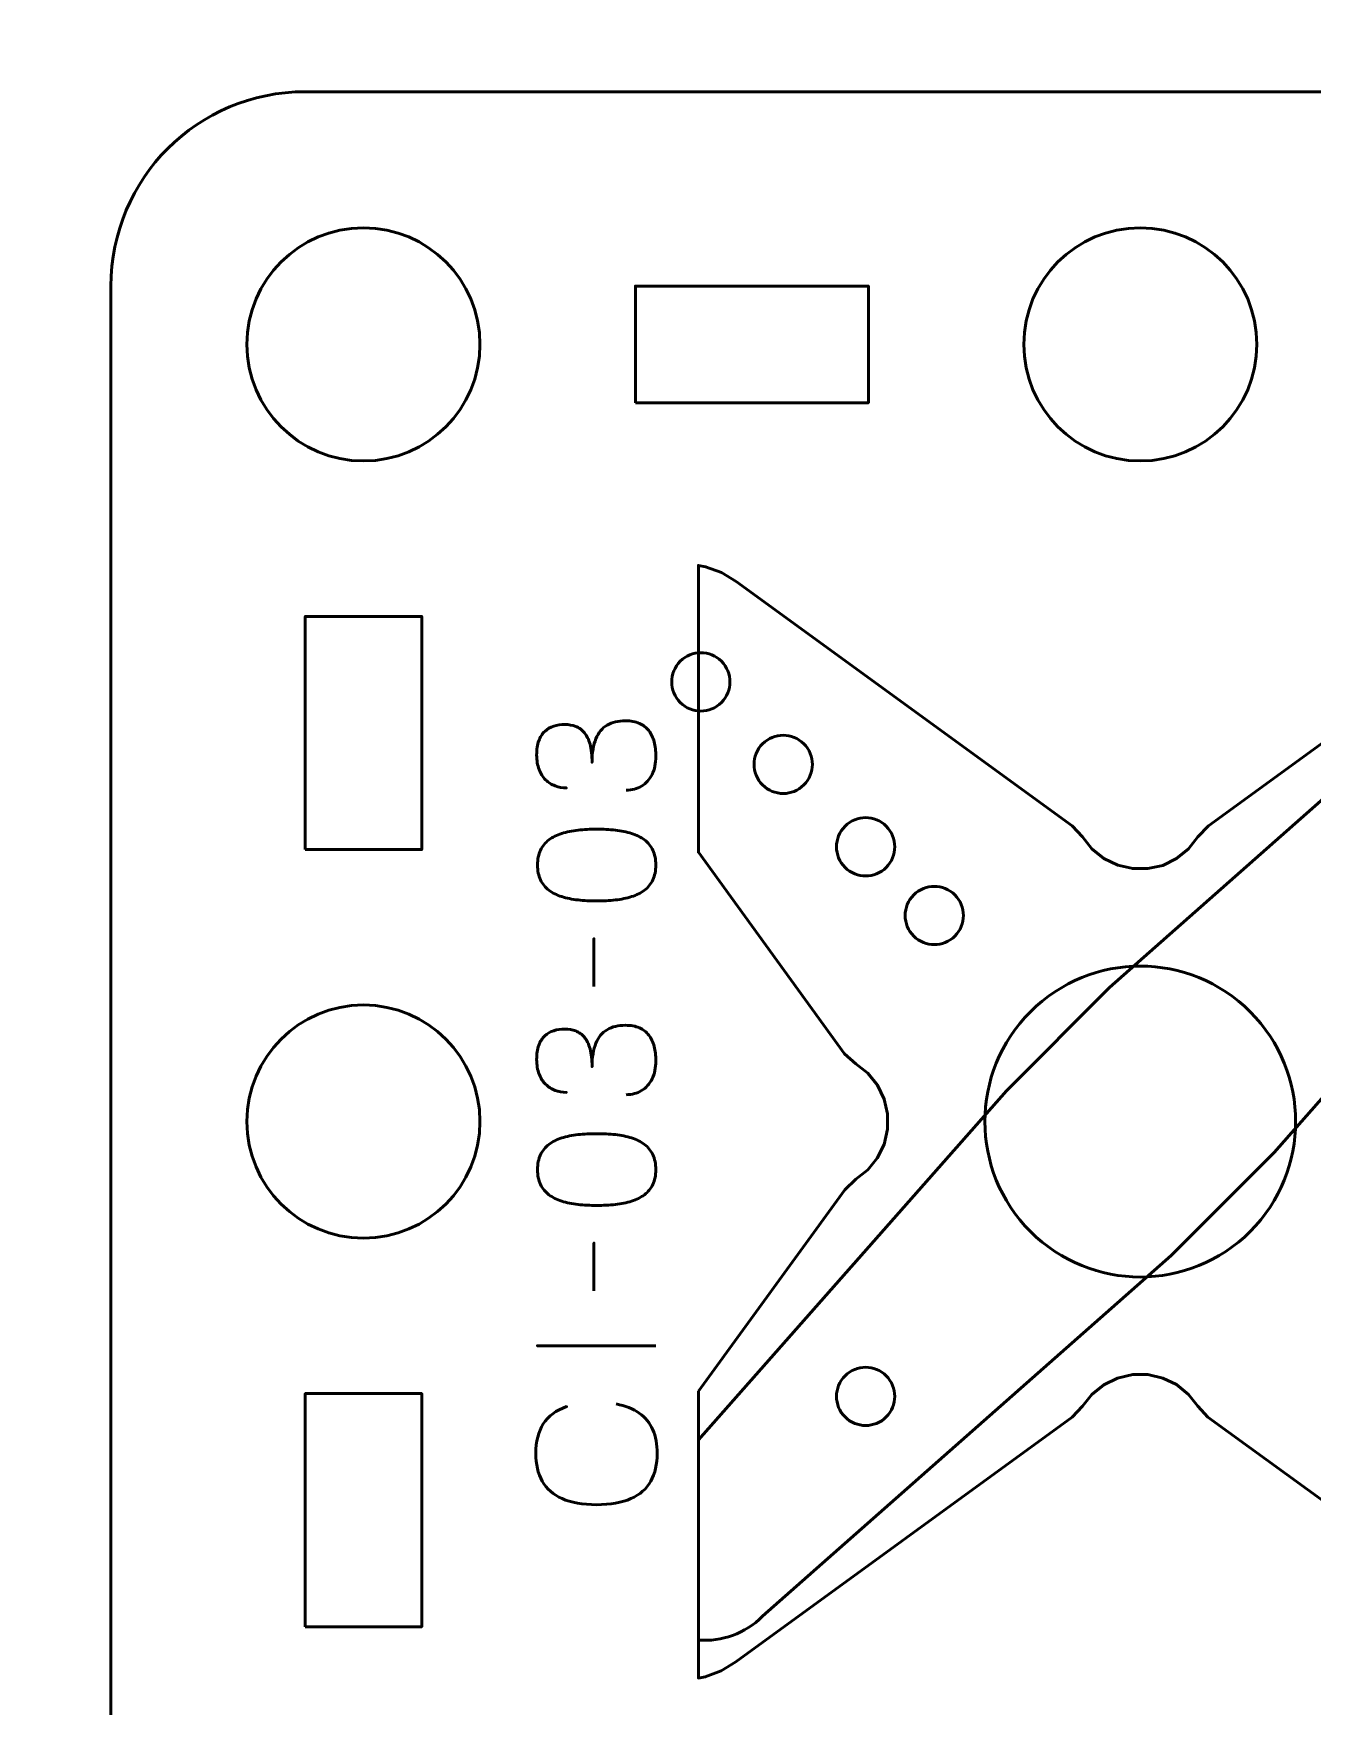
# Model space of a CAD drawing. Header units: centimetres. Extents: x -21 to 0, y -29.7 to 0.
# Drawn here: x -6.15 to -2.856, y -27.155 to -22.85 of the extents above; entities that cross this region are included whole.
import ezdxf

# ---------------------------------------------------------------- set-up
doc = ezdxf.new("R2010")
doc.units = ezdxf.units.CM
doc.header["$MEASUREMENT"] = 0
doc.layers.add('Layer 1', color=7, linetype='Continuous')

msp = doc.modelspace()

# ---------------------------------------------------------------- linework, layer by layer
at = {"layer": 'Layer 1', "color": 22, "lineweight": 53}
msp.add_open_spline([(-21.00001, -29.19995), (-21.00001, -29.19995), (-21.00001, -0.49992), (-21.00001, -0.49992), (-21.00001, -0.49992), (-21.00001, -0.22295), (-20.77692, 0.00004), (-20.49992, 0.00004), (-20.49992, 0.00004), (-20.49992, 0.00004), (-0.50006, 0.00004), (-0.50006, 0.00004), (-0.50006, 0.00004), (-0.22292, 0.00004), (0.00004, -0.22295), (0.00004, -0.49992), (0.00004, -0.49992), (0.00004, -0.49992), (0.00004, -29.19995), (0.00004, -29.19995), (0.00004, -29.19995), (0.00004, -29.47695), (-0.22292, -29.70004), (-0.50006, -29.70004), (-0.50006, -29.70004), (-0.50006, -29.70004), (-20.49992, -29.70004), (-20.49992, -29.70004), (-20.49992, -29.70004), (-20.77692, -29.70004), (-21.00001, -29.47695), (-21.00001, -29.19995)], degree=3, knots=[0, 0, 0, 0, 0.125, 0.125, 0.125, 0.125, 0.25, 0.25, 0.25, 0.25, 0.375, 0.375, 0.375, 0.375, 0.5, 0.5, 0.5, 0.5, 0.625, 0.625, 0.625, 0.625, 0.75, 0.75, 0.75, 0.75, 0.875, 0.875, 0.875, 0.875, 1, 1, 1, 1], dxfattribs=at)
at = {"layer": 'Layer 1', "color": 2, "lineweight": 53}
msp.add_open_spline([(-5.95001, -27.79994), (-5.95001, -27.79994), (-5.95001, -23.50007), (-5.95001, -23.50007), (-5.95001, -23.50007), (-5.95001, -23.22293), (-5.72692, -22.99997), (-5.44992, -22.99997), (-5.44992, -22.99997), (-5.44992, -22.99997), (-1.15005, -22.99997), (-1.15005, -22.99997), (-1.15005, -22.99997), (-0.87291, -22.99997), (-0.64995, -23.22293), (-0.64995, -23.50007), (-0.64995, -23.50007), (-0.64995, -23.50007), (-0.64995, -27.79994), (-0.64995, -27.79994), (-0.64995, -27.79994), (-0.64995, -28.07694), (-0.87291, -28.30003), (-1.15005, -28.30003), (-1.15005, -28.30003), (-1.15005, -28.30003), (-5.44992, -28.30003), (-5.44992, -28.30003), (-5.44992, -28.30003), (-5.72692, -28.30003), (-5.95001, -28.07694), (-5.95001, -27.79994)], degree=3, knots=[0, 0, 0, 0, 0.125, 0.125, 0.125, 0.125, 0.25, 0.25, 0.25, 0.25, 0.375, 0.375, 0.375, 0.375, 0.5, 0.5, 0.5, 0.5, 0.625, 0.625, 0.625, 0.625, 0.75, 0.75, 0.75, 0.75, 0.875, 0.875, 0.875, 0.875, 1, 1, 1, 1], dxfattribs=at)
at = {"layer": 'Layer 1', "lineweight": 53}
for points in [[(-5.29998, -23.35), (-5.13421, -23.35), (-4.99998, -23.48433), (-4.99998, -23.65), (-4.99998, -23.65), (-4.99998, -23.81563), (-5.13421, -23.95), (-5.29998, -23.95), (-5.29998, -23.95), (-5.46565, -23.95), (-5.59999, -23.81563), (-5.59999, -23.65), (-5.59999, -23.65), (-5.59999, -23.48433), (-5.46565, -23.35), (-5.29998, -23.35)], [(-3.29991, -23.35), (-3.13428, -23.35), (-2.99991, -23.48433), (-2.99991, -23.65), (-2.99991, -23.65), (-2.99991, -23.81563), (-3.13428, -23.95), (-3.29991, -23.95), (-3.29991, -23.95), (-3.46568, -23.95), (-3.59991, -23.81563), (-3.59991, -23.65), (-3.59991, -23.65), (-3.59991, -23.48433), (-3.46568, -23.35), (-3.29991, -23.35)], [(-4.59997, -23.80007), (-4.59997, -23.80007), (-4.59997, -23.50007), (-4.59997, -23.50007), (-4.59997, -23.50007), (-4.59997, -23.50007), (-3.99996, -23.50007), (-3.99996, -23.50007), (-3.99996, -23.50007), (-3.99996, -23.50007), (-3.99996, -23.80007), (-3.99996, -23.80007), (-3.99996, -23.80007), (-3.99996, -23.80007), (-4.59997, -23.80007), (-4.59997, -23.80007)], [(-5.44992, -24.95002), (-5.44992, -24.95002), (-5.44992, -24.35002), (-5.44992, -24.35002), (-5.44992, -24.35002), (-5.44992, -24.35002), (-5.14991, -24.35002), (-5.14991, -24.35002), (-5.14991, -24.35002), (-5.14991, -24.35002), (-5.14991, -24.95002), (-5.14991, -24.95002), (-5.14991, -24.95002), (-5.14991, -24.95002), (-5.44992, -24.95002), (-5.44992, -24.95002)], [(-5.29998, -25.34993), (-5.13421, -25.34993), (-4.99998, -25.4843), (-4.99998, -25.64993), (-4.99998, -25.64993), (-4.99998, -25.8157), (-5.13421, -25.94993), (-5.29998, -25.94993), (-5.29998, -25.94993), (-5.46565, -25.94993), (-5.59999, -25.8157), (-5.59999, -25.64993), (-5.59999, -25.64993), (-5.59999, -25.4843), (-5.46565, -25.34993), (-5.29998, -25.34993)], [(-5.44992, -26.94999), (-5.44992, -26.94999), (-5.44992, -26.34998), (-5.44992, -26.34998), (-5.44992, -26.34998), (-5.44992, -26.34998), (-5.14991, -26.34998), (-5.14991, -26.34998), (-5.14991, -26.34998), (-5.14991, -26.34998), (-5.14991, -26.94999), (-5.14991, -26.94999), (-5.14991, -26.94999), (-5.14991, -26.94999), (-5.44992, -26.94999), (-5.44992, -26.94999)]]:
    msp.add_open_spline(points, degree=3, knots=[0, 0, 0, 0, 0.25, 0.25, 0.25, 0.25, 0.5, 0.5, 0.5, 0.5, 0.75, 0.75, 0.75, 0.75, 1, 1, 1, 1], dxfattribs=at)
at = {"layer": 'Layer 1', "color": 30, "lineweight": 53}
for points, knots in [([(-4.43747, -26.34367), (-4.43747, -26.34367), (-4.06061, -25.82531), (-4.06061, -25.82531), (-4.06061, -25.82531), (-4.06061, -25.82531), (-4.0326, -25.79844), (-4.0326, -25.79844), (-4.0326, -25.79844), (-4.0326, -25.79844), (-4.00179, -25.77434), (-4.00179, -25.77434), (-4.00179, -25.77434), (-4.00179, -25.77434), (-3.97715, -25.7441), (-3.97715, -25.7441), (-3.97715, -25.7441), (-3.97715, -25.7441), (-3.95978, -25.70882), (-3.95978, -25.70882), (-3.95978, -25.70882), (-3.95978, -25.70882), (-3.95082, -25.6696), (-3.95082, -25.6696), (-3.95082, -25.6696), (-3.95082, -25.6696), (-3.95084, -25.63039), (-3.95084, -25.63039), (-3.95084, -25.63039), (-3.95084, -25.63039), (-3.95979, -25.59231), (-3.95979, -25.59231), (-3.95979, -25.59231), (-3.95979, -25.59231), (-3.9766, -25.55645), (-3.9766, -25.55645), (-3.9766, -25.55645), (-3.9766, -25.55645), (-4.0018, -25.52565), (-4.0018, -25.52565), (-4.0018, -25.52565), (-4.0018, -25.52565), (-4.0326, -25.50158), (-4.0326, -25.50158), (-4.0326, -25.50158), (-4.0326, -25.50158), (-4.06117, -25.47525), (-4.06117, -25.47525), (-4.06117, -25.47525), (-4.06117, -25.47525), (-4.43747, -24.95674), (-4.43747, -24.95674), (-4.43747, -24.95674), (-4.43747, -24.95674), (-4.43747, -24.21897), (-4.43747, -24.21897), (-4.43747, -24.21897), (-4.43747, -24.21897), (-4.41908, -24.22227), (-4.41908, -24.22227), (-4.41908, -24.22227), (-4.41908, -24.22227), (-4.3782, -24.23738), (-4.3782, -24.23738), (-4.3782, -24.23738), (-4.3782, -24.23738), (-4.34066, -24.26036), (-4.34066, -24.26036), (-4.34066, -24.26036), (-4.34066, -24.26036), (-3.47529, -24.88937), (-3.47529, -24.88937), (-3.47529, -24.88937), (-3.47529, -24.88937), (-3.44839, -24.91737), (-3.44839, -24.91737), (-3.44839, -24.91737), (-3.44839, -24.91737), (-3.42432, -24.94817), (-3.42432, -24.94817), (-3.42432, -24.94817), (-3.42432, -24.94817), (-3.39352, -24.97337), (-3.39352, -24.97337), (-3.39352, -24.97337), (-3.39352, -24.97337), (-3.35766, -24.99018), (-3.35766, -24.99018), (-3.35766, -24.99018), (-3.35766, -24.99018), (-3.31959, -24.99914), (-3.31959, -24.99914), (-3.31959, -24.99914), (-3.31959, -24.99914), (-3.28036, -24.99915), (-3.28036, -24.99915), (-3.28036, -24.99915), (-3.28036, -24.99915), (-3.24171, -24.99075), (-3.24171, -24.99075), (-3.24171, -24.99075), (-3.24171, -24.99075), (-3.20642, -24.97338), (-3.20642, -24.97338), (-3.20642, -24.97338), (-3.20642, -24.97338), (-3.17563, -24.94818), (-3.17563, -24.94818), (-3.17563, -24.94818), (-3.17563, -24.94818), (-3.15154, -24.91737), (-3.15154, -24.91737), (-3.15154, -24.91737), (-3.15154, -24.91737), (-3.12466, -24.88937), (-3.12466, -24.88937), (-3.12466, -24.88937), (-3.12466, -24.88937), (-2.25928, -24.26036), (-2.25928, -24.26036), (-2.25928, -24.26036), (-2.25928, -24.26036), (-2.22176, -24.2374), (-2.22176, -24.2374), (-2.22176, -24.2374), (-2.22176, -24.2374), (-2.18032, -24.2217), (-2.18032, -24.2217), (-2.18032, -24.2217), (-2.18032, -24.2217), (-2.13662, -24.21388), (-2.13662, -24.21388), (-2.13662, -24.21388), (-2.13662, -24.21388), (-2.09238, -24.21331), (-2.09238, -24.21331), (-2.09238, -24.21331), (-2.09238, -24.21331), (-2.04924, -24.22059), (-2.04924, -24.22059), (-2.04924, -24.22059), (-2.04924, -24.22059), (-2.00779, -24.23516), (-2.00779, -24.23516), (-2.00779, -24.23516), (-2.00779, -24.23516), (-1.96915, -24.257), (-1.96915, -24.257), (-1.96915, -24.257), (-1.96915, -24.257), (-1.93555, -24.285), (-1.93555, -24.285), (-1.93555, -24.285), (-1.93555, -24.285), (-1.90698, -24.31917), (-1.90698, -24.31917), (-1.90698, -24.31917), (-1.90698, -24.31917), (-1.88512, -24.35783), (-1.88512, -24.35783), (-1.88512, -24.35783), (-1.88512, -24.35783), (-1.87056, -24.39927), (-1.87056, -24.39927), (-1.87056, -24.39927), (-1.87056, -24.39927), (-1.86329, -24.44241), (-1.86329, -24.44241), (-1.86329, -24.44241), (-1.86329, -24.44241), (-1.86385, -24.48665), (-1.86385, -24.48665), (-1.86385, -24.48665), (-1.86385, -24.48665), (-1.87168, -24.53034), (-1.87168, -24.53034), (-1.87168, -24.53034), (-1.87168, -24.53034), (-1.88736, -24.57179), (-1.88736, -24.57179), (-1.88736, -24.57179), (-1.88736, -24.57179), (-1.91033, -24.60931), (-1.91033, -24.60931), (-1.91033, -24.60931), (-1.91033, -24.60931), (-2.53934, -25.47469), (-2.53934, -25.47469), (-2.53934, -25.47469), (-2.53934, -25.47469), (-2.56734, -25.50157), (-2.56734, -25.50157), (-2.56734, -25.50157), (-2.56734, -25.50157), (-2.59816, -25.52566), (-2.59816, -25.52566), (-2.59816, -25.52566), (-2.59816, -25.52566), (-2.62334, -25.55646), (-2.62334, -25.55646), (-2.62334, -25.55646), (-2.62334, -25.55646), (-2.64072, -25.59175), (-2.64072, -25.59175), (-2.64072, -25.59175), (-2.64072, -25.59175), (-2.64912, -25.6304), (-2.64912, -25.6304), (-2.64912, -25.6304), (-2.64912, -25.6304), (-2.64912, -25.66962), (-2.64912, -25.66962), (-2.64912, -25.66962), (-2.64912, -25.66962), (-2.64014, -25.70769), (-2.64014, -25.70769), (-2.64014, -25.70769), (-2.64014, -25.70769), (-2.62335, -25.74354), (-2.62335, -25.74354), (-2.62335, -25.74354), (-2.62335, -25.74354), (-2.59814, -25.77434), (-2.59814, -25.77434), (-2.59814, -25.77434), (-2.59814, -25.77434), (-2.56734, -25.79843), (-2.56734, -25.79843), (-2.56734, -25.79843), (-2.56734, -25.79843), (-2.5399, -25.82475), (-2.5399, -25.82475), (-2.5399, -25.82475), (-2.5399, -25.82475), (-1.91034, -26.69068), (-1.91034, -26.69068), (-1.91034, -26.69068), (-1.91034, -26.69068), (-1.88737, -26.72822), (-1.88737, -26.72822), (-1.88737, -26.72822), (-1.88737, -26.72822), (-1.87225, -26.76911), (-1.87225, -26.76911), (-1.87225, -26.76911), (-1.87225, -26.76911), (-1.86441, -26.81279), (-1.86441, -26.81279), (-1.86441, -26.81279), (-1.86441, -26.81279), (-1.86384, -26.85704), (-1.86384, -26.85704), (-1.86384, -26.85704), (-1.86384, -26.85704), (-1.87112, -26.90017), (-1.87112, -26.90017), (-1.87112, -26.90017), (-1.87112, -26.90017), (-1.8857, -26.94162), (-1.8857, -26.94162), (-1.8857, -26.94162), (-1.8857, -26.94162), (-1.90753, -26.98027), (-1.90753, -26.98027), (-1.90753, -26.98027), (-1.90753, -26.98027), (-1.93609, -27.01444), (-1.93609, -27.01444), (-1.93609, -27.01444), (-1.93609, -27.01444), (-1.96971, -27.04244), (-1.96971, -27.04244), (-1.96971, -27.04244), (-1.96971, -27.04244), (-2.00836, -27.06428), (-2.00836, -27.06428), (-2.00836, -27.06428), (-2.00836, -27.06428), (-2.0498, -27.07885), (-2.0498, -27.07885), (-2.0498, -27.07885), (-2.0498, -27.07885), (-2.09349, -27.08669), (-2.09349, -27.08669), (-2.09349, -27.08669), (-2.09349, -27.08669), (-2.13774, -27.08612), (-2.13774, -27.08612), (-2.13774, -27.08612), (-2.13774, -27.08612), (-2.18086, -27.07773), (-2.18086, -27.07773), (-2.18086, -27.07773), (-2.18086, -27.07773), (-2.22176, -27.0626), (-2.22176, -27.0626), (-2.22176, -27.0626), (-2.22176, -27.0626), (-2.25929, -27.03963), (-2.25929, -27.03963), (-2.25929, -27.03963), (-2.25929, -27.03963), (-3.12578, -26.41063), (-3.12578, -26.41063), (-3.12578, -26.41063), (-3.12578, -26.41063), (-3.15154, -26.38263), (-3.15154, -26.38263), (-3.15154, -26.38263), (-3.15154, -26.38263), (-3.17562, -26.35182), (-3.17562, -26.35182), (-3.17562, -26.35182), (-3.17562, -26.35182), (-3.20643, -26.32662), (-3.20643, -26.32662), (-3.20643, -26.32662), (-3.20643, -26.32662), (-3.24227, -26.30982), (-3.24227, -26.30982), (-3.24227, -26.30982), (-3.24227, -26.30982), (-3.28036, -26.30086), (-3.28036, -26.30086), (-3.28036, -26.30086), (-3.28036, -26.30086), (-3.31957, -26.30085), (-3.31957, -26.30085), (-3.31957, -26.30085), (-3.31957, -26.30085), (-3.35878, -26.30982), (-3.35878, -26.30982), (-3.35878, -26.30982), (-3.35878, -26.30982), (-3.39407, -26.32718), (-3.39407, -26.32718), (-3.39407, -26.32718), (-3.39407, -26.32718), (-3.42432, -26.35182), (-3.42432, -26.35182), (-3.42432, -26.35182), (-3.42432, -26.35182), (-3.4484, -26.38263), (-3.4484, -26.38263), (-3.4484, -26.38263), (-3.4484, -26.38263), (-3.47529, -26.41063), (-3.47529, -26.41063), (-3.47529, -26.41063), (-3.47529, -26.41063), (-4.34123, -27.04021), (-4.34123, -27.04021), (-4.34123, -27.04021), (-4.34123, -27.04021), (-4.37875, -27.06317), (-4.37875, -27.06317), (-4.37875, -27.06317), (-4.37875, -27.06317), (-4.4202, -27.07886), (-4.4202, -27.07886), (-4.4202, -27.07886), (-4.4202, -27.07886), (-4.43747, -27.08195), (-4.43747, -27.08195), (-4.43747, -27.08195), (-4.43747, -27.08195), (-4.43747, -26.34367), (-4.43747, -26.34367)], [0, 0, 0, 0, 0.0108696, 0.0108696, 0.0108696, 0.0108696, 0.0217391, 0.0217391, 0.0217391, 0.0217391, 0.0326087, 0.0326087, 0.0326087, 0.0326087, 0.0434783, 0.0434783, 0.0434783, 0.0434783, 0.0543478, 0.0543478, 0.0543478, 0.0543478, 0.0652174, 0.0652174, 0.0652174, 0.0652174, 0.076087, 0.076087, 0.076087, 0.076087, 0.0869565, 0.0869565, 0.0869565, 0.0869565, 0.0978261, 0.0978261, 0.0978261, 0.0978261, 0.1086957, 0.1086957, 0.1086957, 0.1086957, 0.1195652, 0.1195652, 0.1195652, 0.1195652, 0.1304348, 0.1304348, 0.1304348, 0.1304348, 0.1413043, 0.1413043, 0.1413043, 0.1413043, 0.1521739, 0.1521739, 0.1521739, 0.1521739, 0.1630435, 0.1630435, 0.1630435, 0.1630435, 0.173913, 0.173913, 0.173913, 0.173913, 0.1847826, 0.1847826, 0.1847826, 0.1847826, 0.1956522, 0.1956522, 0.1956522, 0.1956522, 0.2065217, 0.2065217, 0.2065217, 0.2065217, 0.2173913, 0.2173913, 0.2173913, 0.2173913, 0.2282609, 0.2282609, 0.2282609, 0.2282609, 0.2391304, 0.2391304, 0.2391304, 0.2391304, 0.25, 0.25, 0.25, 0.25, 0.2608696, 0.2608696, 0.2608696, 0.2608696, 0.2717391, 0.2717391, 0.2717391, 0.2717391, 0.2826087, 0.2826087, 0.2826087, 0.2826087, 0.2934783, 0.2934783, 0.2934783, 0.2934783, 0.3043478, 0.3043478, 0.3043478, 0.3043478, 0.3152174, 0.3152174, 0.3152174, 0.3152174, 0.326087, 0.326087, 0.326087, 0.326087, 0.3369565, 0.3369565, 0.3369565, 0.3369565, 0.3478261, 0.3478261, 0.3478261, 0.3478261, 0.3586957, 0.3586957, 0.3586957, 0.3586957, 0.3695652, 0.3695652, 0.3695652, 0.3695652, 0.3804348, 0.3804348, 0.3804348, 0.3804348, 0.3913043, 0.3913043, 0.3913043, 0.3913043, 0.4021739, 0.4021739, 0.4021739, 0.4021739, 0.4130435, 0.4130435, 0.4130435, 0.4130435, 0.423913, 0.423913, 0.423913, 0.423913, 0.4347826, 0.4347826, 0.4347826, 0.4347826, 0.4456522, 0.4456522, 0.4456522, 0.4456522, 0.4565217, 0.4565217, 0.4565217, 0.4565217, 0.4673913, 0.4673913, 0.4673913, 0.4673913, 0.4782609, 0.4782609, 0.4782609, 0.4782609, 0.4891304, 0.4891304, 0.4891304, 0.4891304, 0.5, 0.5, 0.5, 0.5, 0.5108696, 0.5108696, 0.5108696, 0.5108696, 0.5217391, 0.5217391, 0.5217391, 0.5217391, 0.5326087, 0.5326087, 0.5326087, 0.5326087, 0.5434783, 0.5434783, 0.5434783, 0.5434783, 0.5543478, 0.5543478, 0.5543478, 0.5543478, 0.5652174, 0.5652174, 0.5652174, 0.5652174, 0.576087, 0.576087, 0.576087, 0.576087, 0.5869565, 0.5869565, 0.5869565, 0.5869565, 0.5978261, 0.5978261, 0.5978261, 0.5978261, 0.6086957, 0.6086957, 0.6086957, 0.6086957, 0.6195652, 0.6195652, 0.6195652, 0.6195652, 0.6304348, 0.6304348, 0.6304348, 0.6304348, 0.6413043, 0.6413043, 0.6413043, 0.6413043, 0.6521739, 0.6521739, 0.6521739, 0.6521739, 0.6630435, 0.6630435, 0.6630435, 0.6630435, 0.673913, 0.673913, 0.673913, 0.673913, 0.6847826, 0.6847826, 0.6847826, 0.6847826, 0.6956522, 0.6956522, 0.6956522, 0.6956522, 0.7065217, 0.7065217, 0.7065217, 0.7065217, 0.7173913, 0.7173913, 0.7173913, 0.7173913, 0.7282609, 0.7282609, 0.7282609, 0.7282609, 0.7391304, 0.7391304, 0.7391304, 0.7391304, 0.75, 0.75, 0.75, 0.75, 0.7608696, 0.7608696, 0.7608696, 0.7608696, 0.7717391, 0.7717391, 0.7717391, 0.7717391, 0.7826087, 0.7826087, 0.7826087, 0.7826087, 0.7934783, 0.7934783, 0.7934783, 0.7934783, 0.8043478, 0.8043478, 0.8043478, 0.8043478, 0.8152174, 0.8152174, 0.8152174, 0.8152174, 0.826087, 0.826087, 0.826087, 0.826087, 0.8369565, 0.8369565, 0.8369565, 0.8369565, 0.8478261, 0.8478261, 0.8478261, 0.8478261, 0.8586957, 0.8586957, 0.8586957, 0.8586957, 0.8695652, 0.8695652, 0.8695652, 0.8695652, 0.8804348, 0.8804348, 0.8804348, 0.8804348, 0.8913043, 0.8913043, 0.8913043, 0.8913043, 0.9021739, 0.9021739, 0.9021739, 0.9021739, 0.9130435, 0.9130435, 0.9130435, 0.9130435, 0.923913, 0.923913, 0.923913, 0.923913, 0.9347826, 0.9347826, 0.9347826, 0.9347826, 0.9456522, 0.9456522, 0.9456522, 0.9456522, 0.9565217, 0.9565217, 0.9565217, 0.9565217, 0.9673913, 0.9673913, 0.9673913, 0.9673913, 0.9782609, 0.9782609, 0.9782609, 0.9782609, 0.9891304, 0.9891304, 0.9891304, 0.9891304, 1, 1, 1, 1]), ([(-2.95527, -25.72955), (-2.95527, -25.72955), (-3.22043, -25.99471), (-3.22043, -25.99471), (-3.22043, -25.99471), (-3.22043, -25.99471), (-4.27225, -26.92279), (-4.27225, -26.92279), (-4.27225, -26.92279), (-4.31742, -26.96796), (-4.37816, -26.98847), (-4.43747, -26.98433), (-4.43747, -26.98433), (-4.43747, -26.98433), (-4.43747, -26.46893), (-4.43747, -26.46893), (-4.43747, -26.46893), (-4.43747, -26.46893), (-3.64469, -25.57045), (-3.64469, -25.57045), (-3.64469, -25.57045), (-3.64469, -25.57045), (-3.37953, -25.30529), (-3.37953, -25.30529), (-3.37953, -25.30529), (-3.37953, -25.30529), (-2.32771, -24.37721), (-2.32771, -24.37721), (-2.32771, -24.37721), (-2.24495, -24.29445), (-2.10995, -24.29445), (-2.02719, -24.37721), (-2.02719, -24.37721), (-1.94443, -24.45997), (-1.94443, -24.59497), (-2.02719, -24.67773), (-2.02719, -24.67773), (-2.02719, -24.67773), (-2.95527, -25.72955), (-2.95527, -25.72955)], [0, 0, 0, 0, 0.1, 0.1, 0.1, 0.1, 0.2, 0.2, 0.2, 0.2, 0.3, 0.3, 0.3, 0.3, 0.4, 0.4, 0.4, 0.4, 0.5, 0.5, 0.5, 0.5, 0.6, 0.6, 0.6, 0.6, 0.7, 0.7, 0.7, 0.7, 0.8, 0.8, 0.8, 0.8, 0.9, 0.9, 0.9, 0.9, 1, 1, 1, 1]), ([(-4.62378, -24.79724), (-4.60854, -24.79717), (-4.59528, -24.79364), (-4.58378, -24.78666), (-4.58378, -24.78666), (-4.57235, -24.77967), (-4.56339, -24.76972), (-4.55697, -24.75674), (-4.55697, -24.75674), (-4.55055, -24.74376), (-4.5473, -24.72817), (-4.54716, -24.71003), (-4.54716, -24.71003), (-4.54716, -24.69642), (-4.54857, -24.68407), (-4.55153, -24.67285), (-4.55153, -24.67285), (-4.5545, -24.6617), (-4.55908, -24.65211), (-4.56536, -24.64399), (-4.56536, -24.64399), (-4.57164, -24.63588), (-4.57976, -24.62967), (-4.58963, -24.62523), (-4.58963, -24.62523), (-4.59958, -24.62085), (-4.61151, -24.61867), (-4.62548, -24.6186), (-4.62548, -24.6186), (-4.6441, -24.61852), (-4.65984, -24.62233), (-4.67261, -24.62988), (-4.67261, -24.62988), (-4.68538, -24.63743), (-4.69497, -24.64915), (-4.70153, -24.66488), (-4.70153, -24.66488), (-4.7081, -24.68061), (-4.71141, -24.70079), (-4.71141, -24.72527), (-4.71141, -24.72527), (-4.71134, -24.707), (-4.71303, -24.69169), (-4.71649, -24.6792), (-4.71649, -24.6792), (-4.71995, -24.66678), (-4.72482, -24.65684), (-4.73117, -24.64936), (-4.73117, -24.64936), (-4.73745, -24.64188), (-4.74493, -24.63645), (-4.75353, -24.6332), (-4.75353, -24.6332), (-4.76207, -24.62988), (-4.77145, -24.62826), (-4.78168, -24.62833), (-4.78168, -24.62833), (-4.79192, -24.62826), (-4.80137, -24.62967), (-4.81012, -24.63249), (-4.81012, -24.63249), (-4.81887, -24.63525), (-4.82656, -24.63976), (-4.83312, -24.6459), (-4.83312, -24.6459), (-4.83968, -24.65204), (-4.84483, -24.66015), (-4.8485, -24.6701), (-4.8485, -24.6701), (-4.85217, -24.68012), (-4.854, -24.69233), (-4.85407, -24.70665), (-4.85407, -24.70665), (-4.854, -24.7209), (-4.85189, -24.73339), (-4.84779, -24.74397), (-4.84779, -24.74397), (-4.8437, -24.75463), (-4.83813, -24.76337), (-4.831, -24.77043), (-4.831, -24.77043), (-4.82388, -24.77741), (-4.81576, -24.78264), (-4.80659, -24.78609), (-4.80659, -24.78609), (-4.79742, -24.78962), (-4.78768, -24.79131), (-4.77745, -24.79131), (-4.77745, -24.79131), (-4.78768, -24.79131), (-4.79742, -24.78962), (-4.80659, -24.78609), (-4.80659, -24.78609), (-4.81576, -24.78264), (-4.82388, -24.77741), (-4.831, -24.77043), (-4.831, -24.77043), (-4.83813, -24.76337), (-4.8437, -24.75463), (-4.84779, -24.74397), (-4.84779, -24.74397), (-4.85189, -24.73339), (-4.854, -24.7209), (-4.85407, -24.70665), (-4.85407, -24.70665), (-4.854, -24.69233), (-4.85217, -24.68012), (-4.8485, -24.6701), (-4.8485, -24.6701), (-4.84483, -24.66015), (-4.83968, -24.65204), (-4.83312, -24.6459), (-4.83312, -24.6459), (-4.82656, -24.63976), (-4.81887, -24.63525), (-4.81012, -24.63249), (-4.81012, -24.63249), (-4.80137, -24.62967), (-4.79192, -24.62826), (-4.78168, -24.62833), (-4.78168, -24.62833), (-4.77145, -24.62826), (-4.76207, -24.62988), (-4.75353, -24.6332), (-4.75353, -24.6332), (-4.74493, -24.63645), (-4.73745, -24.64188), (-4.73117, -24.64936), (-4.73117, -24.64936), (-4.72482, -24.65684), (-4.71995, -24.66678), (-4.71649, -24.6792), (-4.71649, -24.6792), (-4.71303, -24.69169), (-4.71134, -24.707), (-4.71141, -24.72527), (-4.71141, -24.72527), (-4.71141, -24.70079), (-4.7081, -24.68061), (-4.70153, -24.66488), (-4.70153, -24.66488), (-4.69497, -24.64915), (-4.68538, -24.63743), (-4.67261, -24.62988), (-4.67261, -24.62988), (-4.65984, -24.62233), (-4.6441, -24.61852), (-4.62548, -24.6186), (-4.62548, -24.6186), (-4.61151, -24.61867), (-4.59958, -24.62085), (-4.58963, -24.62523), (-4.58963, -24.62523), (-4.57976, -24.62967), (-4.57164, -24.63588), (-4.56536, -24.64399), (-4.56536, -24.64399), (-4.55908, -24.65211), (-4.5545, -24.6617), (-4.55153, -24.67285), (-4.55153, -24.67285), (-4.54857, -24.68407), (-4.54716, -24.69642), (-4.54716, -24.71003), (-4.54716, -24.71003), (-4.5473, -24.72817), (-4.55055, -24.74376), (-4.55697, -24.75674), (-4.55697, -24.75674), (-4.56339, -24.76972), (-4.57235, -24.77967), (-4.58378, -24.78666), (-4.58378, -24.78666), (-4.59528, -24.79364), (-4.60854, -24.79717), (-4.62378, -24.79724)], [0, 0, 0, 0, 0.0227273, 0.0227273, 0.0227273, 0.0227273, 0.0454545, 0.0454545, 0.0454545, 0.0454545, 0.0681818, 0.0681818, 0.0681818, 0.0681818, 0.0909091, 0.0909091, 0.0909091, 0.0909091, 0.1136364, 0.1136364, 0.1136364, 0.1136364, 0.1363636, 0.1363636, 0.1363636, 0.1363636, 0.1590909, 0.1590909, 0.1590909, 0.1590909, 0.1818182, 0.1818182, 0.1818182, 0.1818182, 0.2045455, 0.2045455, 0.2045455, 0.2045455, 0.2272727, 0.2272727, 0.2272727, 0.2272727, 0.25, 0.25, 0.25, 0.25, 0.2727273, 0.2727273, 0.2727273, 0.2727273, 0.2954545, 0.2954545, 0.2954545, 0.2954545, 0.3181818, 0.3181818, 0.3181818, 0.3181818, 0.3409091, 0.3409091, 0.3409091, 0.3409091, 0.3636364, 0.3636364, 0.3636364, 0.3636364, 0.3863636, 0.3863636, 0.3863636, 0.3863636, 0.4090909, 0.4090909, 0.4090909, 0.4090909, 0.4318182, 0.4318182, 0.4318182, 0.4318182, 0.4545455, 0.4545455, 0.4545455, 0.4545455, 0.4772727, 0.4772727, 0.4772727, 0.4772727, 0.5, 0.5, 0.5, 0.5, 0.5227273, 0.5227273, 0.5227273, 0.5227273, 0.5454545, 0.5454545, 0.5454545, 0.5454545, 0.5681818, 0.5681818, 0.5681818, 0.5681818, 0.5909091, 0.5909091, 0.5909091, 0.5909091, 0.6136364, 0.6136364, 0.6136364, 0.6136364, 0.6363636, 0.6363636, 0.6363636, 0.6363636, 0.6590909, 0.6590909, 0.6590909, 0.6590909, 0.6818182, 0.6818182, 0.6818182, 0.6818182, 0.7045455, 0.7045455, 0.7045455, 0.7045455, 0.7272727, 0.7272727, 0.7272727, 0.7272727, 0.75, 0.75, 0.75, 0.75, 0.7727273, 0.7727273, 0.7727273, 0.7727273, 0.7954545, 0.7954545, 0.7954545, 0.7954545, 0.8181818, 0.8181818, 0.8181818, 0.8181818, 0.8409091, 0.8409091, 0.8409091, 0.8409091, 0.8636364, 0.8636364, 0.8636364, 0.8636364, 0.8863636, 0.8863636, 0.8863636, 0.8863636, 0.9090909, 0.9090909, 0.9090909, 0.9090909, 0.9318182, 0.9318182, 0.9318182, 0.9318182, 0.9545455, 0.9545455, 0.9545455, 0.9545455, 0.9772727, 0.9772727, 0.9772727, 0.9772727, 1, 1, 1, 1]), ([(-4.54716, -24.98985), (-4.54723, -24.97504), (-4.54984, -24.96227), (-4.55492, -24.95161), (-4.55492, -24.95161), (-4.56, -24.94103), (-4.56727, -24.93221), (-4.57651, -24.92516), (-4.57651, -24.92516), (-4.58582, -24.91817), (-4.59683, -24.91267), (-4.60953, -24.90858), (-4.60953, -24.90858), (-4.62223, -24.90455), (-4.63613, -24.90166), (-4.65137, -24.90004), (-4.65137, -24.90004), (-4.66661, -24.89834), (-4.68263, -24.8975), (-4.69956, -24.89757), (-4.69956, -24.89757), (-4.71642, -24.8975), (-4.73244, -24.89834), (-4.74761, -24.90004), (-4.74761, -24.90004), (-4.76278, -24.90166), (-4.77675, -24.90455), (-4.78945, -24.90858), (-4.78945, -24.90858), (-4.80208, -24.91267), (-4.81308, -24.91817), (-4.82247, -24.92516), (-4.82247, -24.92516), (-4.83178, -24.93221), (-4.83905, -24.94103), (-4.84413, -24.95161), (-4.84413, -24.95161), (-4.84928, -24.96227), (-4.85189, -24.97504), (-4.85196, -24.98985), (-4.85196, -24.98985), (-4.85189, -25.00467), (-4.84928, -25.01744), (-4.84413, -25.0281), (-4.84413, -25.0281), (-4.83905, -25.03868), (-4.83178, -25.0475), (-4.82247, -25.05455), (-4.82247, -25.05455), (-4.81308, -25.06154), (-4.80208, -25.06704), (-4.78945, -25.07113), (-4.78945, -25.07113), (-4.77675, -25.07516), (-4.76278, -25.07805), (-4.74761, -25.07967), (-4.74761, -25.07967), (-4.73244, -25.08136), (-4.71642, -25.08221), (-4.69956, -25.08214), (-4.69956, -25.08214), (-4.68263, -25.08221), (-4.66661, -25.08136), (-4.65137, -25.07967), (-4.65137, -25.07967), (-4.63613, -25.07805), (-4.62223, -25.07516), (-4.60953, -25.07113), (-4.60953, -25.07113), (-4.59683, -25.06704), (-4.58582, -25.06154), (-4.57651, -25.05455), (-4.57651, -25.05455), (-4.56727, -25.0475), (-4.56, -25.03868), (-4.55492, -25.0281), (-4.55492, -25.0281), (-4.54984, -25.01744), (-4.54723, -25.00467), (-4.54716, -24.98985)], [0, 0, 0, 0, 0.05, 0.05, 0.05, 0.05, 0.1, 0.1, 0.1, 0.1, 0.15, 0.15, 0.15, 0.15, 0.2, 0.2, 0.2, 0.2, 0.25, 0.25, 0.25, 0.25, 0.3, 0.3, 0.3, 0.3, 0.35, 0.35, 0.35, 0.35, 0.4, 0.4, 0.4, 0.4, 0.45, 0.45, 0.45, 0.45, 0.5, 0.5, 0.5, 0.5, 0.55, 0.55, 0.55, 0.55, 0.6, 0.6, 0.6, 0.6, 0.65, 0.65, 0.65, 0.65, 0.7, 0.7, 0.7, 0.7, 0.75, 0.75, 0.75, 0.75, 0.8, 0.8, 0.8, 0.8, 0.85, 0.85, 0.85, 0.85, 0.9, 0.9, 0.9, 0.9, 0.95, 0.95, 0.95, 0.95, 1, 1, 1, 1]), ([(-4.54716, -24.98985), (-4.54723, -24.97504), (-4.54984, -24.96227), (-4.55492, -24.95161), (-4.55492, -24.95161), (-4.56, -24.94103), (-4.56727, -24.93221), (-4.57651, -24.92516), (-4.57651, -24.92516), (-4.58582, -24.91817), (-4.59683, -24.91267), (-4.60953, -24.90858), (-4.60953, -24.90858), (-4.62223, -24.90455), (-4.63613, -24.90166), (-4.65137, -24.90004), (-4.65137, -24.90004), (-4.66661, -24.89834), (-4.68263, -24.8975), (-4.69956, -24.89757), (-4.69956, -24.89757), (-4.71642, -24.8975), (-4.73244, -24.89834), (-4.74761, -24.90004), (-4.74761, -24.90004), (-4.76278, -24.90166), (-4.77675, -24.90455), (-4.78945, -24.90858), (-4.78945, -24.90858), (-4.80208, -24.91267), (-4.81308, -24.91817), (-4.82247, -24.92516), (-4.82247, -24.92516), (-4.83178, -24.93221), (-4.83905, -24.94103), (-4.84413, -24.95161), (-4.84413, -24.95161), (-4.84928, -24.96227), (-4.85189, -24.97504), (-4.85196, -24.98985), (-4.85196, -24.98985), (-4.85189, -25.00467), (-4.84928, -25.01744), (-4.84413, -25.0281), (-4.84413, -25.0281), (-4.83905, -25.03868), (-4.83178, -25.0475), (-4.82247, -25.05455), (-4.82247, -25.05455), (-4.81308, -25.06154), (-4.80208, -25.06704), (-4.78945, -25.07113), (-4.78945, -25.07113), (-4.77675, -25.07516), (-4.76278, -25.07805), (-4.74761, -25.07967), (-4.74761, -25.07967), (-4.73244, -25.08136), (-4.71642, -25.08221), (-4.69956, -25.08214), (-4.69956, -25.08214), (-4.68263, -25.08221), (-4.66661, -25.08136), (-4.65137, -25.07967), (-4.65137, -25.07967), (-4.63613, -25.07805), (-4.62223, -25.07516), (-4.60953, -25.07113), (-4.60953, -25.07113), (-4.59683, -25.06704), (-4.58582, -25.06154), (-4.57651, -25.05455), (-4.57651, -25.05455), (-4.56727, -25.0475), (-4.56, -25.03868), (-4.55492, -25.0281), (-4.55492, -25.0281), (-4.54984, -25.01744), (-4.54723, -25.00467), (-4.54716, -24.98985)], [0, 0, 0, 0, 0.05, 0.05, 0.05, 0.05, 0.1, 0.1, 0.1, 0.1, 0.15, 0.15, 0.15, 0.15, 0.2, 0.2, 0.2, 0.2, 0.25, 0.25, 0.25, 0.25, 0.3, 0.3, 0.3, 0.3, 0.35, 0.35, 0.35, 0.35, 0.4, 0.4, 0.4, 0.4, 0.45, 0.45, 0.45, 0.45, 0.5, 0.5, 0.5, 0.5, 0.55, 0.55, 0.55, 0.55, 0.6, 0.6, 0.6, 0.6, 0.65, 0.65, 0.65, 0.65, 0.7, 0.7, 0.7, 0.7, 0.75, 0.75, 0.75, 0.75, 0.8, 0.8, 0.8, 0.8, 0.85, 0.85, 0.85, 0.85, 0.9, 0.9, 0.9, 0.9, 0.95, 0.95, 0.95, 0.95, 1, 1, 1, 1]), ([(-4.70676, -25.30227), (-4.70676, -25.30227), (-4.70676, -25.17908), (-4.70676, -25.17908), (-4.70676, -25.17908), (-4.70676, -25.17908), (-4.70676, -25.30227), (-4.70676, -25.30227)], [0, 0, 0, 0, 0.5, 0.5, 0.5, 0.5, 1, 1, 1, 1]), ([(-4.62378, -25.58082), (-4.60854, -25.58075), (-4.59528, -25.57722), (-4.58378, -25.57024), (-4.58378, -25.57024), (-4.57235, -25.56325), (-4.56339, -25.5533), (-4.55697, -25.54032), (-4.55697, -25.54032), (-4.55055, -25.52734), (-4.5473, -25.51175), (-4.54716, -25.49361), (-4.54716, -25.49361), (-4.54716, -25.48), (-4.54857, -25.46765), (-4.55153, -25.45643), (-4.55153, -25.45643), (-4.5545, -25.44528), (-4.55908, -25.43569), (-4.56536, -25.42757), (-4.56536, -25.42757), (-4.57164, -25.41946), (-4.57976, -25.41325), (-4.58963, -25.40881), (-4.58963, -25.40881), (-4.59958, -25.40443), (-4.61151, -25.40225), (-4.62548, -25.40218), (-4.62548, -25.40218), (-4.6441, -25.4021), (-4.65984, -25.40591), (-4.67261, -25.41346), (-4.67261, -25.41346), (-4.68538, -25.42101), (-4.69497, -25.43273), (-4.70153, -25.44846), (-4.70153, -25.44846), (-4.7081, -25.46419), (-4.71141, -25.48437), (-4.71141, -25.50885), (-4.71141, -25.50885), (-4.71134, -25.49058), (-4.71303, -25.47527), (-4.71649, -25.46278), (-4.71649, -25.46278), (-4.71995, -25.45036), (-4.72482, -25.44042), (-4.73117, -25.43294), (-4.73117, -25.43294), (-4.73745, -25.42546), (-4.74493, -25.42003), (-4.75353, -25.41678), (-4.75353, -25.41678), (-4.76207, -25.41346), (-4.77145, -25.41184), (-4.78168, -25.41191), (-4.78168, -25.41191), (-4.79192, -25.41184), (-4.80137, -25.41325), (-4.81012, -25.41607), (-4.81012, -25.41607), (-4.81887, -25.41883), (-4.82656, -25.42334), (-4.83312, -25.42948), (-4.83312, -25.42948), (-4.83968, -25.43562), (-4.84483, -25.44373), (-4.8485, -25.45368), (-4.8485, -25.45368), (-4.85217, -25.4637), (-4.854, -25.47591), (-4.85407, -25.49023), (-4.85407, -25.49023), (-4.854, -25.50448), (-4.85189, -25.51697), (-4.84779, -25.52755), (-4.84779, -25.52755), (-4.8437, -25.53821), (-4.83813, -25.54695), (-4.831, -25.55401), (-4.831, -25.55401), (-4.82388, -25.56099), (-4.81576, -25.56622), (-4.80659, -25.56967), (-4.80659, -25.56967), (-4.79742, -25.5732), (-4.78768, -25.57489), (-4.77745, -25.57489), (-4.77745, -25.57489), (-4.78768, -25.57489), (-4.79742, -25.5732), (-4.80659, -25.56967), (-4.80659, -25.56967), (-4.81576, -25.56622), (-4.82388, -25.56099), (-4.831, -25.55401), (-4.831, -25.55401), (-4.83813, -25.54695), (-4.8437, -25.53821), (-4.84779, -25.52755), (-4.84779, -25.52755), (-4.85189, -25.51697), (-4.854, -25.50448), (-4.85407, -25.49023), (-4.85407, -25.49023), (-4.854, -25.47591), (-4.85217, -25.4637), (-4.8485, -25.45368), (-4.8485, -25.45368), (-4.84483, -25.44373), (-4.83968, -25.43562), (-4.83312, -25.42948), (-4.83312, -25.42948), (-4.82656, -25.42334), (-4.81887, -25.41883), (-4.81012, -25.41607), (-4.81012, -25.41607), (-4.80137, -25.41325), (-4.79192, -25.41184), (-4.78168, -25.41191), (-4.78168, -25.41191), (-4.77145, -25.41184), (-4.76207, -25.41346), (-4.75353, -25.41678), (-4.75353, -25.41678), (-4.74493, -25.42003), (-4.73745, -25.42546), (-4.73117, -25.43294), (-4.73117, -25.43294), (-4.72482, -25.44042), (-4.71995, -25.45036), (-4.71649, -25.46278), (-4.71649, -25.46278), (-4.71303, -25.47527), (-4.71134, -25.49058), (-4.71141, -25.50885), (-4.71141, -25.50885), (-4.71141, -25.48437), (-4.7081, -25.46419), (-4.70153, -25.44846), (-4.70153, -25.44846), (-4.69497, -25.43273), (-4.68538, -25.42101), (-4.67261, -25.41346), (-4.67261, -25.41346), (-4.65984, -25.40591), (-4.6441, -25.4021), (-4.62548, -25.40218), (-4.62548, -25.40218), (-4.61151, -25.40225), (-4.59958, -25.40443), (-4.58963, -25.40881), (-4.58963, -25.40881), (-4.57976, -25.41325), (-4.57164, -25.41946), (-4.56536, -25.42757), (-4.56536, -25.42757), (-4.55908, -25.43569), (-4.5545, -25.44528), (-4.55153, -25.45643), (-4.55153, -25.45643), (-4.54857, -25.46765), (-4.54716, -25.48), (-4.54716, -25.49361), (-4.54716, -25.49361), (-4.5473, -25.51175), (-4.55055, -25.52734), (-4.55697, -25.54032), (-4.55697, -25.54032), (-4.56339, -25.5533), (-4.57235, -25.56325), (-4.58378, -25.57024), (-4.58378, -25.57024), (-4.59528, -25.57722), (-4.60854, -25.58075), (-4.62378, -25.58082)], [0, 0, 0, 0, 0.0227273, 0.0227273, 0.0227273, 0.0227273, 0.0454545, 0.0454545, 0.0454545, 0.0454545, 0.0681818, 0.0681818, 0.0681818, 0.0681818, 0.0909091, 0.0909091, 0.0909091, 0.0909091, 0.1136364, 0.1136364, 0.1136364, 0.1136364, 0.1363636, 0.1363636, 0.1363636, 0.1363636, 0.1590909, 0.1590909, 0.1590909, 0.1590909, 0.1818182, 0.1818182, 0.1818182, 0.1818182, 0.2045455, 0.2045455, 0.2045455, 0.2045455, 0.2272727, 0.2272727, 0.2272727, 0.2272727, 0.25, 0.25, 0.25, 0.25, 0.2727273, 0.2727273, 0.2727273, 0.2727273, 0.2954545, 0.2954545, 0.2954545, 0.2954545, 0.3181818, 0.3181818, 0.3181818, 0.3181818, 0.3409091, 0.3409091, 0.3409091, 0.3409091, 0.3636364, 0.3636364, 0.3636364, 0.3636364, 0.3863636, 0.3863636, 0.3863636, 0.3863636, 0.4090909, 0.4090909, 0.4090909, 0.4090909, 0.4318182, 0.4318182, 0.4318182, 0.4318182, 0.4545455, 0.4545455, 0.4545455, 0.4545455, 0.4772727, 0.4772727, 0.4772727, 0.4772727, 0.5, 0.5, 0.5, 0.5, 0.5227273, 0.5227273, 0.5227273, 0.5227273, 0.5454545, 0.5454545, 0.5454545, 0.5454545, 0.5681818, 0.5681818, 0.5681818, 0.5681818, 0.5909091, 0.5909091, 0.5909091, 0.5909091, 0.6136364, 0.6136364, 0.6136364, 0.6136364, 0.6363636, 0.6363636, 0.6363636, 0.6363636, 0.6590909, 0.6590909, 0.6590909, 0.6590909, 0.6818182, 0.6818182, 0.6818182, 0.6818182, 0.7045455, 0.7045455, 0.7045455, 0.7045455, 0.7272727, 0.7272727, 0.7272727, 0.7272727, 0.75, 0.75, 0.75, 0.75, 0.7727273, 0.7727273, 0.7727273, 0.7727273, 0.7954545, 0.7954545, 0.7954545, 0.7954545, 0.8181818, 0.8181818, 0.8181818, 0.8181818, 0.8409091, 0.8409091, 0.8409091, 0.8409091, 0.8636364, 0.8636364, 0.8636364, 0.8636364, 0.8863636, 0.8863636, 0.8863636, 0.8863636, 0.9090909, 0.9090909, 0.9090909, 0.9090909, 0.9318182, 0.9318182, 0.9318182, 0.9318182, 0.9545455, 0.9545455, 0.9545455, 0.9545455, 0.9772727, 0.9772727, 0.9772727, 0.9772727, 1, 1, 1, 1]), ([(-4.54716, -25.77343), (-4.54723, -25.75862), (-4.54984, -25.74585), (-4.55492, -25.73519), (-4.55492, -25.73519), (-4.56, -25.72461), (-4.56727, -25.71579), (-4.57651, -25.70874), (-4.57651, -25.70874), (-4.58582, -25.70175), (-4.59683, -25.69625), (-4.60953, -25.69216), (-4.60953, -25.69216), (-4.62223, -25.68813), (-4.63613, -25.68524), (-4.65137, -25.68362), (-4.65137, -25.68362), (-4.66661, -25.68192), (-4.68263, -25.68108), (-4.69956, -25.68115), (-4.69956, -25.68115), (-4.71642, -25.68108), (-4.73244, -25.68192), (-4.74761, -25.68362), (-4.74761, -25.68362), (-4.76278, -25.68524), (-4.77675, -25.68813), (-4.78945, -25.69216), (-4.78945, -25.69216), (-4.80208, -25.69625), (-4.81308, -25.70175), (-4.82247, -25.70874), (-4.82247, -25.70874), (-4.83178, -25.71579), (-4.83905, -25.72461), (-4.84413, -25.73519), (-4.84413, -25.73519), (-4.84928, -25.74585), (-4.85189, -25.75862), (-4.85196, -25.77343), (-4.85196, -25.77343), (-4.85189, -25.78825), (-4.84928, -25.80102), (-4.84413, -25.81168), (-4.84413, -25.81168), (-4.83905, -25.82226), (-4.83178, -25.83108), (-4.82247, -25.83813), (-4.82247, -25.83813), (-4.81308, -25.84512), (-4.80208, -25.85062), (-4.78945, -25.85471), (-4.78945, -25.85471), (-4.77675, -25.85874), (-4.76278, -25.86163), (-4.74761, -25.86325), (-4.74761, -25.86325), (-4.73244, -25.86494), (-4.71642, -25.86579), (-4.69956, -25.86572), (-4.69956, -25.86572), (-4.68263, -25.86579), (-4.66661, -25.86494), (-4.65137, -25.86325), (-4.65137, -25.86325), (-4.63613, -25.86163), (-4.62223, -25.85874), (-4.60953, -25.85471), (-4.60953, -25.85471), (-4.59683, -25.85062), (-4.58582, -25.84512), (-4.57651, -25.83813), (-4.57651, -25.83813), (-4.56727, -25.83108), (-4.56, -25.82226), (-4.55492, -25.81168), (-4.55492, -25.81168), (-4.54984, -25.80102), (-4.54723, -25.78825), (-4.54716, -25.77343)], [0, 0, 0, 0, 0.05, 0.05, 0.05, 0.05, 0.1, 0.1, 0.1, 0.1, 0.15, 0.15, 0.15, 0.15, 0.2, 0.2, 0.2, 0.2, 0.25, 0.25, 0.25, 0.25, 0.3, 0.3, 0.3, 0.3, 0.35, 0.35, 0.35, 0.35, 0.4, 0.4, 0.4, 0.4, 0.45, 0.45, 0.45, 0.45, 0.5, 0.5, 0.5, 0.5, 0.55, 0.55, 0.55, 0.55, 0.6, 0.6, 0.6, 0.6, 0.65, 0.65, 0.65, 0.65, 0.7, 0.7, 0.7, 0.7, 0.75, 0.75, 0.75, 0.75, 0.8, 0.8, 0.8, 0.8, 0.85, 0.85, 0.85, 0.85, 0.9, 0.9, 0.9, 0.9, 0.95, 0.95, 0.95, 0.95, 1, 1, 1, 1]), ([(-4.54716, -25.77343), (-4.54723, -25.75862), (-4.54984, -25.74585), (-4.55492, -25.73519), (-4.55492, -25.73519), (-4.56, -25.72461), (-4.56727, -25.71579), (-4.57651, -25.70874), (-4.57651, -25.70874), (-4.58582, -25.70175), (-4.59683, -25.69625), (-4.60953, -25.69216), (-4.60953, -25.69216), (-4.62223, -25.68813), (-4.63613, -25.68524), (-4.65137, -25.68362), (-4.65137, -25.68362), (-4.66661, -25.68192), (-4.68263, -25.68108), (-4.69956, -25.68115), (-4.69956, -25.68115), (-4.71642, -25.68108), (-4.73244, -25.68192), (-4.74761, -25.68362), (-4.74761, -25.68362), (-4.76278, -25.68524), (-4.77675, -25.68813), (-4.78945, -25.69216), (-4.78945, -25.69216), (-4.80208, -25.69625), (-4.81308, -25.70175), (-4.82247, -25.70874), (-4.82247, -25.70874), (-4.83178, -25.71579), (-4.83905, -25.72461), (-4.84413, -25.73519), (-4.84413, -25.73519), (-4.84928, -25.74585), (-4.85189, -25.75862), (-4.85196, -25.77343), (-4.85196, -25.77343), (-4.85189, -25.78825), (-4.84928, -25.80102), (-4.84413, -25.81168), (-4.84413, -25.81168), (-4.83905, -25.82226), (-4.83178, -25.83108), (-4.82247, -25.83813), (-4.82247, -25.83813), (-4.81308, -25.84512), (-4.80208, -25.85062), (-4.78945, -25.85471), (-4.78945, -25.85471), (-4.77675, -25.85874), (-4.76278, -25.86163), (-4.74761, -25.86325), (-4.74761, -25.86325), (-4.73244, -25.86494), (-4.71642, -25.86579), (-4.69956, -25.86572), (-4.69956, -25.86572), (-4.68263, -25.86579), (-4.66661, -25.86494), (-4.65137, -25.86325), (-4.65137, -25.86325), (-4.63613, -25.86163), (-4.62223, -25.85874), (-4.60953, -25.85471), (-4.60953, -25.85471), (-4.59683, -25.85062), (-4.58582, -25.84512), (-4.57651, -25.83813), (-4.57651, -25.83813), (-4.56727, -25.83108), (-4.56, -25.82226), (-4.55492, -25.81168), (-4.55492, -25.81168), (-4.54984, -25.80102), (-4.54723, -25.78825), (-4.54716, -25.77343)], [0, 0, 0, 0, 0.05, 0.05, 0.05, 0.05, 0.1, 0.1, 0.1, 0.1, 0.15, 0.15, 0.15, 0.15, 0.2, 0.2, 0.2, 0.2, 0.25, 0.25, 0.25, 0.25, 0.3, 0.3, 0.3, 0.3, 0.35, 0.35, 0.35, 0.35, 0.4, 0.4, 0.4, 0.4, 0.45, 0.45, 0.45, 0.45, 0.5, 0.5, 0.5, 0.5, 0.55, 0.55, 0.55, 0.55, 0.6, 0.6, 0.6, 0.6, 0.65, 0.65, 0.65, 0.65, 0.7, 0.7, 0.7, 0.7, 0.75, 0.75, 0.75, 0.75, 0.8, 0.8, 0.8, 0.8, 0.85, 0.85, 0.85, 0.85, 0.9, 0.9, 0.9, 0.9, 0.95, 0.95, 0.95, 0.95, 1, 1, 1, 1]), ([(-4.70676, -26.08585), (-4.70676, -26.08585), (-4.70676, -25.96266), (-4.70676, -25.96266), (-4.70676, -25.96266), (-4.70676, -25.96266), (-4.70676, -26.08585), (-4.70676, -26.08585)], [0, 0, 0, 0, 0.5, 0.5, 0.5, 0.5, 1, 1, 1, 1]), ([(-4.54716, -26.22682), (-4.54716, -26.22682), (-4.85238, -26.22682), (-4.85238, -26.22682), (-4.85238, -26.22682), (-4.85238, -26.22682), (-4.54716, -26.22682), (-4.54716, -26.22682)], [0, 0, 0, 0, 0.5, 0.5, 0.5, 0.5, 1, 1, 1, 1]), ([(-4.64961, -26.37668), (-4.62541, -26.3812), (-4.60544, -26.3891), (-4.58978, -26.40018), (-4.58978, -26.40018), (-4.57418, -26.41132), (-4.56261, -26.42558), (-4.55506, -26.44293), (-4.55506, -26.44293), (-4.54751, -26.46022), (-4.5437, -26.48054), (-4.54377, -26.50368), (-4.54377, -26.50368), (-4.5437, -26.53183), (-4.54914, -26.55575), (-4.56021, -26.57537), (-4.56021, -26.57537), (-4.57122, -26.59498), (-4.58822, -26.60994), (-4.61129, -26.62024), (-4.61129, -26.62024), (-4.63437, -26.63054), (-4.66393, -26.63569), (-4.69998, -26.63576), (-4.69998, -26.63576), (-4.73589, -26.63569), (-4.76539, -26.63054), (-4.78846, -26.62024), (-4.78846, -26.62024), (-4.81153, -26.60994), (-4.8286, -26.59498), (-4.83968, -26.57537), (-4.83968, -26.57537), (-4.85076, -26.55575), (-4.85626, -26.53183), (-4.85619, -26.50368), (-4.85619, -26.50368), (-4.85626, -26.47355), (-4.84984, -26.4483), (-4.83693, -26.42798), (-4.83693, -26.42798), (-4.82402, -26.40773), (-4.80405, -26.39284), (-4.77703, -26.38346), (-4.77703, -26.38346), (-4.80405, -26.39284), (-4.82402, -26.40773), (-4.83693, -26.42798), (-4.83693, -26.42798), (-4.84984, -26.4483), (-4.85626, -26.47355), (-4.85619, -26.50368), (-4.85619, -26.50368), (-4.85626, -26.53183), (-4.85076, -26.55575), (-4.83968, -26.57537), (-4.83968, -26.57537), (-4.8286, -26.59498), (-4.81153, -26.60994), (-4.78846, -26.62024), (-4.78846, -26.62024), (-4.76539, -26.63054), (-4.73589, -26.63569), (-4.69998, -26.63576), (-4.69998, -26.63576), (-4.66393, -26.63569), (-4.63437, -26.63054), (-4.61129, -26.62024), (-4.61129, -26.62024), (-4.58822, -26.60994), (-4.57122, -26.59498), (-4.56021, -26.57537), (-4.56021, -26.57537), (-4.54914, -26.55575), (-4.5437, -26.53183), (-4.54377, -26.50368), (-4.54377, -26.50368), (-4.5437, -26.48054), (-4.54751, -26.46022), (-4.55506, -26.44293), (-4.55506, -26.44293), (-4.56261, -26.42558), (-4.57418, -26.41132), (-4.58978, -26.40018), (-4.58978, -26.40018), (-4.60544, -26.3891), (-4.62541, -26.3812), (-4.64961, -26.37668)], [0, 0, 0, 0, 0.0454545, 0.0454545, 0.0454545, 0.0454545, 0.0909091, 0.0909091, 0.0909091, 0.0909091, 0.1363636, 0.1363636, 0.1363636, 0.1363636, 0.1818182, 0.1818182, 0.1818182, 0.1818182, 0.2272727, 0.2272727, 0.2272727, 0.2272727, 0.2727273, 0.2727273, 0.2727273, 0.2727273, 0.3181818, 0.3181818, 0.3181818, 0.3181818, 0.3636364, 0.3636364, 0.3636364, 0.3636364, 0.4090909, 0.4090909, 0.4090909, 0.4090909, 0.4545455, 0.4545455, 0.4545455, 0.4545455, 0.5, 0.5, 0.5, 0.5, 0.5454545, 0.5454545, 0.5454545, 0.5454545, 0.5909091, 0.5909091, 0.5909091, 0.5909091, 0.6363636, 0.6363636, 0.6363636, 0.6363636, 0.6818182, 0.6818182, 0.6818182, 0.6818182, 0.7272727, 0.7272727, 0.7272727, 0.7272727, 0.7727273, 0.7727273, 0.7727273, 0.7727273, 0.8181818, 0.8181818, 0.8181818, 0.8181818, 0.8636364, 0.8636364, 0.8636364, 0.8636364, 0.9090909, 0.9090909, 0.9090909, 0.9090909, 0.9545455, 0.9545455, 0.9545455, 0.9545455, 1, 1, 1, 1])]:
    msp.add_open_spline(points, degree=3, knots=knots, dxfattribs=at)
at = {"layer": 'Layer 1', "color": 250, "lineweight": 53}
for points in [[(-4.37832, -24.46559), (-4.34904, -24.49487), (-4.34904, -24.54238), (-4.37832, -24.57166), (-4.37832, -24.57166), (-4.4076, -24.60094), (-4.4551, -24.60094), (-4.48438, -24.57166), (-4.48438, -24.57166), (-4.51366, -24.54238), (-4.51366, -24.49487), (-4.48438, -24.46559), (-4.48438, -24.46559), (-4.4551, -24.43631), (-4.4076, -24.43631), (-4.37832, -24.46559)], [(-4.16619, -24.67772), (-4.13691, -24.707), (-4.13691, -24.75451), (-4.16619, -24.78379), (-4.16619, -24.78379), (-4.19547, -24.81307), (-4.24297, -24.81307), (-4.27225, -24.78379), (-4.27225, -24.78379), (-4.30153, -24.75451), (-4.30153, -24.707), (-4.27225, -24.67772), (-4.27225, -24.67772), (-4.24297, -24.64844), (-4.19547, -24.64844), (-4.16619, -24.67772)], [(-3.95405, -24.88985), (-3.92477, -24.91913), (-3.92477, -24.96664), (-3.95405, -24.99592), (-3.95405, -24.99592), (-3.98333, -25.0252), (-4.03084, -25.0252), (-4.06012, -24.99592), (-4.06012, -24.99592), (-4.0894, -24.96664), (-4.0894, -24.91913), (-4.06012, -24.88985), (-4.06012, -24.88985), (-4.03084, -24.86057), (-3.98333, -24.86057), (-3.95405, -24.88985)], [(-3.95405, -24.88985), (-3.92477, -24.91913), (-3.92477, -24.96664), (-3.95405, -24.99592), (-3.95405, -24.99592), (-3.98333, -25.0252), (-4.03084, -25.0252), (-4.06012, -24.99592), (-4.06012, -24.99592), (-4.0894, -24.96664), (-4.0894, -24.91913), (-4.06012, -24.88985), (-4.06012, -24.88985), (-4.03084, -24.86057), (-3.98333, -24.86057), (-3.95405, -24.88985)], [(-3.77728, -25.06663), (-3.748, -25.09591), (-3.748, -25.14342), (-3.77728, -25.1727), (-3.77728, -25.1727), (-3.80656, -25.20198), (-3.85406, -25.20198), (-3.88334, -25.1727), (-3.88334, -25.1727), (-3.91262, -25.14342), (-3.91262, -25.09591), (-3.88334, -25.06663), (-3.88334, -25.06663), (-3.85406, -25.03735), (-3.80656, -25.03735), (-3.77728, -25.06663)], [(-3.58282, -25.93284), (-3.73901, -25.77666), (-3.73901, -25.52334), (-3.58282, -25.36716), (-3.58282, -25.36716), (-3.42664, -25.21097), (-3.17332, -25.21097), (-3.01714, -25.36716), (-3.01714, -25.36716), (-2.86095, -25.52334), (-2.86095, -25.77666), (-3.01714, -25.93284), (-3.01714, -25.93284), (-3.17332, -26.08903), (-3.42664, -26.08903), (-3.58282, -25.93284)], [(-4.06012, -26.30407), (-4.03084, -26.27479), (-3.98333, -26.27479), (-3.95405, -26.30407), (-3.95405, -26.30407), (-3.92477, -26.33335), (-3.92477, -26.38085), (-3.95405, -26.41013), (-3.95405, -26.41013), (-3.98333, -26.43941), (-4.03084, -26.43941), (-4.06012, -26.41013), (-4.06012, -26.41013), (-4.0894, -26.38085), (-4.0894, -26.33335), (-4.06012, -26.30407)], [(-4.06012, -26.30407), (-4.03084, -26.27479), (-3.98333, -26.27479), (-3.95405, -26.30407), (-3.95405, -26.30407), (-3.92477, -26.33335), (-3.92477, -26.38085), (-3.95405, -26.41013), (-3.95405, -26.41013), (-3.98333, -26.43941), (-4.03084, -26.43941), (-4.06012, -26.41013), (-4.06012, -26.41013), (-4.0894, -26.38085), (-4.0894, -26.33335), (-4.06012, -26.30407)]]:
    msp.add_open_spline(points, degree=3, knots=[0, 0, 0, 0, 0.25, 0.25, 0.25, 0.25, 0.5, 0.5, 0.5, 0.5, 0.75, 0.75, 0.75, 0.75, 1, 1, 1, 1], dxfattribs=at)

doc.saveas('drawing.dxf')
